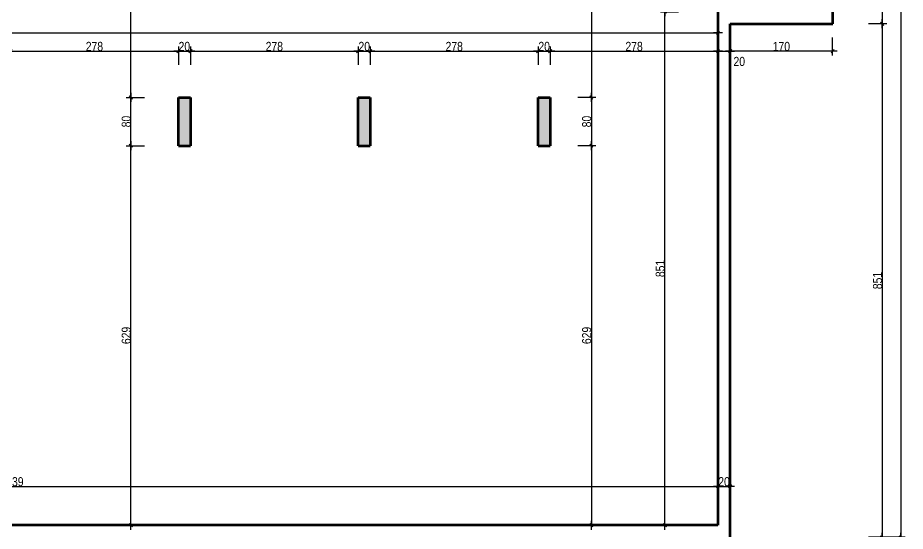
# Model space of a CAD drawing. Header units: centimetres. Extents: x 16433 to 114398, y -50094 to -12305.
# Drawn here: x 42936 to 44406, y -41224 to -40373 of the extents above; entities that cross this region are included whole.
import ezdxf

# ---------------------------------------------------------------- set-up
doc = ezdxf.new("R2010")
doc.units = ezdxf.units.CM
doc.header["$LTSCALE"] = 0.5
doc.layers.get('DEFPOINTS').update_dxf_attribs({"linetype": 'CONTINUOUS'})
for name, color, linetype in [('01_cote_gen', 4, 'CONTINUOUS'), ('01_poch_poteaux', 250, 'CONTINUOUS'), ('AA_COTES', 2, 'CONTINUOUS')]:
    doc.layers.add(name, color=color, linetype=linetype)
doc.layers.add('01_murs_coup', color=5, linetype='CONTINUOUS', lineweight=60)
doc.styles.add('STYLE2', font='ARIALN.TTF')
doc.dimstyles.new('JB50', dxfattribs={"dimscale": 0.1, "dimtxt": 150, "dimasz": 15, "dimexe": 0.1, "dimexo": 0.1, "dimgap": 0.09, "dimtad": 1, "dimdec": 1, "dimdsep": 46, "dimtxsty": 'STYLE2', "dimblk1": 'BOND_G', "dimblk2": 'BOND_D', "dimsah": 1, "dimcen": 1.5, "dimdle": 0.01, "dimse1": 1, "dimse2": 1, "dimclrd": 4, "dimclre": 2, "dimclrt": 6, "dimazin": 2, "dimtfac": 2.333333, "dimtdec": 1, "dimtix": 1, "dimtmove": 2, "dimatfit": 3, "dimldrblk": 'BOND_G', "dimfxl": 1, "dimtolj": 1, "dimtzin": 0, "dimarcsym": 0})

# ---------------------------------------------------------------- blocks, each defined once
blk = doc.blocks.new('BOND_G')
at = {"layer": 'AA_COTES', "color": 0}
for p, q in [((0, -5), (0, 15)), ((5, 0), (-5, 0)), ((1.77, 1.77), (-1.77, -1.77))]:
    blk.add_line(p, q, dxfattribs=at)
blk = doc.blocks.new('BOND_D')
at = {"layer": 'AA_COTES', "color": 0}
for p, q in [((5, 0), (-5, 0)), ((-1.77, -1.77), (1.77, 1.77)), ((0, 5), (0, -15))]:
    blk.add_line(p, q, dxfattribs=at)
blk = doc.blocks.new('*D2914')
at = {"layer": '01_cote_gen', "color": 4, "lineweight": -2, "transparency": 16777216}
blk.add_line((42925.4, -40427.9), (43200.4, -40427.9), dxfattribs=at)
at = {"layer": 'DEFPOINTS', "color": 0}
for p in [(43201.9, -40427.9), (42923.9, -40450.4), (43201.9, -40450.4)]:
    blk.add_point(p, dxfattribs=at)
at = {"layer": '01_cote_gen', "color": 4, "lineweight": -2, "transparency": 16777216, "xscale": 1.5, "yscale": 1.5, "zscale": 1.5, "rotation": 180}
blk.add_blockref('BOND_G', (42923.9, -40427.9), dxfattribs=at)
at = {"layer": '01_cote_gen', "color": 4, "lineweight": -2, "transparency": 16777216, "xscale": 1.5, "yscale": 1.5, "zscale": 1.5}
blk.add_blockref('BOND_D', (43201.9, -40427.9), dxfattribs=at)
at = {"layer": '01_cote_gen', "color": 6, "transparency": 16777216, "insert": (43062.9, -40420.2), "char_height": 15, "attachment_point": 5, "style": 'STYLE2'}
blk.add_mtext('\\A1;278', dxfattribs=at)
blk = doc.blocks.new('*D2915')
at = {"layer": '01_cote_gen', "color": 4, "lineweight": -2, "transparency": 16777216}
blk.add_line((43203.4, -40427.9), (43220.4, -40427.9), dxfattribs=at)
at = {"layer": 'DEFPOINTS', "color": 0}
for p in [(43221.9, -40427.9), (43201.9, -40450.4), (43221.9, -40450.4)]:
    blk.add_point(p, dxfattribs=at)
at = {"layer": '01_cote_gen', "color": 4, "lineweight": -2, "transparency": 16777216, "xscale": 1.5, "yscale": 1.5, "zscale": 1.5, "rotation": 180}
blk.add_blockref('BOND_G', (43201.9, -40427.9), dxfattribs=at)
at = {"layer": '01_cote_gen', "color": 4, "lineweight": -2, "transparency": 16777216, "xscale": 1.5, "yscale": 1.5, "zscale": 1.5}
blk.add_blockref('BOND_D', (43221.9, -40427.9), dxfattribs=at)
at = {"layer": '01_cote_gen', "color": 6, "transparency": 16777216, "insert": (43211.9, -40420.2), "char_height": 15, "attachment_point": 5, "style": 'STYLE2'}
blk.add_mtext('\\A1;20', dxfattribs=at)
blk = doc.blocks.new('*D2916')
at = {"layer": '01_cote_gen', "color": 4, "lineweight": -2, "transparency": 16777216}
blk.add_line((43223.4, -40427.9), (43498.4, -40427.9), dxfattribs=at)
at = {"layer": 'DEFPOINTS', "color": 0}
for p in [(43499.9, -40427.9), (43221.9, -40450.4), (43499.9, -40450.4)]:
    blk.add_point(p, dxfattribs=at)
at = {"layer": '01_cote_gen', "color": 4, "lineweight": -2, "transparency": 16777216, "xscale": 1.5, "yscale": 1.5, "zscale": 1.5, "rotation": 180}
blk.add_blockref('BOND_G', (43221.9, -40427.9), dxfattribs=at)
at = {"layer": '01_cote_gen', "color": 4, "lineweight": -2, "transparency": 16777216, "xscale": 1.5, "yscale": 1.5, "zscale": 1.5}
blk.add_blockref('BOND_D', (43499.9, -40427.9), dxfattribs=at)
at = {"layer": '01_cote_gen', "color": 6, "transparency": 16777216, "insert": (43360.9, -40420.2), "char_height": 15, "attachment_point": 5, "style": 'STYLE2'}
blk.add_mtext('\\A1;278', dxfattribs=at)
blk = doc.blocks.new('*D2917')
at = {"layer": '01_cote_gen', "color": 4, "lineweight": -2, "transparency": 16777216}
blk.add_line((43501.4, -40427.9), (43518.4, -40427.9), dxfattribs=at)
at = {"layer": 'DEFPOINTS', "color": 0}
for p in [(43519.9, -40427.9), (43499.9, -40450.4), (43519.9, -40450.4)]:
    blk.add_point(p, dxfattribs=at)
at = {"layer": '01_cote_gen', "color": 4, "lineweight": -2, "transparency": 16777216, "xscale": 1.5, "yscale": 1.5, "zscale": 1.5, "rotation": 180}
blk.add_blockref('BOND_G', (43499.9, -40427.9), dxfattribs=at)
at = {"layer": '01_cote_gen', "color": 4, "lineweight": -2, "transparency": 16777216, "xscale": 1.5, "yscale": 1.5, "zscale": 1.5}
blk.add_blockref('BOND_D', (43519.9, -40427.9), dxfattribs=at)
at = {"layer": '01_cote_gen', "color": 6, "transparency": 16777216, "insert": (43509.9, -40420.2), "char_height": 15, "attachment_point": 5, "style": 'STYLE2'}
blk.add_mtext('\\A1;20', dxfattribs=at)
blk = doc.blocks.new('*D2918')
at = {"layer": '01_cote_gen', "color": 4, "lineweight": -2, "transparency": 16777216}
blk.add_line((43521.4, -40427.9), (43796.4, -40427.9), dxfattribs=at)
at = {"layer": 'DEFPOINTS', "color": 0}
for p in [(43797.9, -40427.9), (43519.9, -40450.4), (43797.9, -40450.4)]:
    blk.add_point(p, dxfattribs=at)
at = {"layer": '01_cote_gen', "color": 4, "lineweight": -2, "transparency": 16777216, "xscale": 1.5, "yscale": 1.5, "zscale": 1.5, "rotation": 180}
blk.add_blockref('BOND_G', (43519.9, -40427.9), dxfattribs=at)
at = {"layer": '01_cote_gen', "color": 4, "lineweight": -2, "transparency": 16777216, "xscale": 1.5, "yscale": 1.5, "zscale": 1.5}
blk.add_blockref('BOND_D', (43797.9, -40427.9), dxfattribs=at)
at = {"layer": '01_cote_gen', "color": 6, "transparency": 16777216, "insert": (43658.9, -40420.2), "char_height": 15, "attachment_point": 5, "style": 'STYLE2'}
blk.add_mtext('\\A1;278', dxfattribs=at)
blk = doc.blocks.new('*D2919')
at = {"layer": '01_cote_gen', "color": 4, "lineweight": -2, "transparency": 16777216}
blk.add_line((43799.4, -40427.9), (43816.4, -40427.9), dxfattribs=at)
at = {"layer": 'DEFPOINTS', "color": 0}
for p in [(43817.9, -40427.9), (43797.9, -40450.4), (43817.9, -40450.4)]:
    blk.add_point(p, dxfattribs=at)
at = {"layer": '01_cote_gen', "color": 4, "lineweight": -2, "transparency": 16777216, "xscale": 1.5, "yscale": 1.5, "zscale": 1.5, "rotation": 180}
blk.add_blockref('BOND_G', (43797.9, -40427.9), dxfattribs=at)
at = {"layer": '01_cote_gen', "color": 4, "lineweight": -2, "transparency": 16777216, "xscale": 1.5, "yscale": 1.5, "zscale": 1.5}
blk.add_blockref('BOND_D', (43817.9, -40427.9), dxfattribs=at)
at = {"layer": '01_cote_gen', "color": 6, "transparency": 16777216, "insert": (43807.9, -40420.2), "char_height": 15, "attachment_point": 5, "style": 'STYLE2'}
blk.add_mtext('\\A1;20', dxfattribs=at)
blk = doc.blocks.new('*D2920')
at = {"layer": '01_cote_gen', "color": 4, "lineweight": -2, "transparency": 16777216}
blk.add_line((43819.4, -40427.9), (44094.4, -40427.9), dxfattribs=at)
at = {"layer": 'DEFPOINTS', "color": 0}
for p in [(44095.9, -40427.9), (43817.9, -40450.4), (44095.9, -40484.5)]:
    blk.add_point(p, dxfattribs=at)
at = {"layer": '01_cote_gen', "color": 4, "lineweight": -2, "transparency": 16777216, "xscale": 1.5, "yscale": 1.5, "zscale": 1.5, "rotation": 180}
blk.add_blockref('BOND_G', (43817.9, -40427.9), dxfattribs=at)
at = {"layer": '01_cote_gen', "color": 4, "lineweight": -2, "transparency": 16777216, "xscale": 1.5, "yscale": 1.5, "zscale": 1.5}
blk.add_blockref('BOND_D', (44095.9, -40427.9), dxfattribs=at)
at = {"layer": '01_cote_gen', "color": 6, "transparency": 16777216, "insert": (43956.9, -40420.2), "char_height": 15, "attachment_point": 5, "style": 'STYLE2'}
blk.add_mtext('\\A1;278', dxfattribs=at)
blk = doc.blocks.new('*D2921')
at = {"layer": '01_cote_gen', "color": 4, "lineweight": -2, "transparency": 16777216}
blk.add_line((44097.4, -40427.9), (44114.4, -40427.9), dxfattribs=at)
at = {"layer": 'DEFPOINTS', "color": 0}
for p in [(44115.9, -40427.9), (44095.9, -40484.5), (44115.9, -40509.5)]:
    blk.add_point(p, dxfattribs=at)
at = {"layer": '01_cote_gen', "color": 4, "lineweight": -2, "transparency": 16777216, "xscale": 1.5, "yscale": 1.5, "zscale": 1.5, "rotation": 180}
blk.add_blockref('BOND_G', (44095.9, -40427.9), dxfattribs=at)
at = {"layer": '01_cote_gen', "color": 4, "lineweight": -2, "transparency": 16777216, "xscale": 1.5, "yscale": 1.5, "zscale": 1.5}
blk.add_blockref('BOND_D', (44115.9, -40427.9), dxfattribs=at)
at = {"layer": '01_cote_gen', "color": 6, "transparency": 16777216, "insert": (44131.1, -40445.1), "char_height": 15, "attachment_point": 5, "style": 'STYLE2'}
blk.add_mtext('\\A1;20', dxfattribs=at)
blk = doc.blocks.new('*D2929')
at = {"layer": '01_cote_gen', "color": 4, "lineweight": -2, "transparency": 16777216}
blk.add_line((41758.4, -41149.2), (44094.4, -41149.2), dxfattribs=at)
at = {"layer": 'DEFPOINTS', "color": 0}
for p in [(44095.9, -41089.2), (41756.9, -41135.2), (44095.9, -41149.2)]:
    blk.add_point(p, dxfattribs=at)
at = {"layer": '01_cote_gen', "color": 4, "lineweight": -2, "transparency": 16777216, "xscale": 1.5, "yscale": 1.5, "zscale": 1.5, "rotation": 180}
blk.add_blockref('BOND_G', (41756.9, -41149.2), dxfattribs=at)
at = {"layer": '01_cote_gen', "color": 4, "lineweight": -2, "transparency": 16777216, "xscale": 1.5, "yscale": 1.5, "zscale": 1.5}
blk.add_blockref('BOND_D', (44095.9, -41149.2), dxfattribs=at)
at = {"layer": '01_cote_gen', "color": 6, "transparency": 16777216, "insert": (42926.4, -41141.6), "char_height": 15, "attachment_point": 5, "style": 'STYLE2'}
blk.add_mtext('\\A1;2339', dxfattribs=at)
blk = doc.blocks.new('*D2930')
at = {"layer": '01_cote_gen', "color": 4, "lineweight": -2, "transparency": 16777216}
blk.add_line((44097.4, -41149.2), (44114.4, -41149.2), dxfattribs=at)
at = {"layer": 'DEFPOINTS', "color": 0}
for p in [(44095.9, -41089.2), (44115.9, -41089.2), (44115.9, -41149.2)]:
    blk.add_point(p, dxfattribs=at)
at = {"layer": '01_cote_gen', "color": 4, "lineweight": -2, "transparency": 16777216, "xscale": 1.5, "yscale": 1.5, "zscale": 1.5, "rotation": 180}
blk.add_blockref('BOND_G', (44095.9, -41149.2), dxfattribs=at)
at = {"layer": '01_cote_gen', "color": 4, "lineweight": -2, "transparency": 16777216, "xscale": 1.5, "yscale": 1.5, "zscale": 1.5}
blk.add_blockref('BOND_D', (44115.9, -41149.2), dxfattribs=at)
at = {"layer": '01_cote_gen', "color": 6, "transparency": 16777216, "insert": (44105.9, -41141.6), "char_height": 15, "attachment_point": 5, "style": 'STYLE2'}
blk.add_mtext('\\A1;20', dxfattribs=at)
blk = doc.blocks.new('*D2940')
at = {"layer": '01_cote_gen', "color": 4, "lineweight": -2, "transparency": 16777216}
blk.add_line((41390.4, -40397.6), (44094.4, -40397.6), dxfattribs=at)
at = {"layer": 'DEFPOINTS', "color": 0}
for p in [(44095.9, -40397.6), (44095.9, -40420.4), (41388.9, -40450.4)]:
    blk.add_point(p, dxfattribs=at)
at = {"layer": '01_cote_gen', "color": 4, "lineweight": -2, "transparency": 16777216, "xscale": 1.5, "yscale": 1.5, "zscale": 1.5, "rotation": 180}
blk.add_blockref('BOND_G', (41388.9, -40397.6), dxfattribs=at)
at = {"layer": '01_cote_gen', "color": 4, "lineweight": -2, "transparency": 16777216, "xscale": 1.5, "yscale": 1.5, "zscale": 1.5}
blk.add_blockref('BOND_D', (44095.9, -40397.6), dxfattribs=at)
at = {"layer": '01_cote_gen', "color": 6, "transparency": 16777216, "insert": (42742.4, -40389.9), "char_height": 15, "attachment_point": 5, "style": 'STYLE2'}
blk.add_mtext('\\A1;2707', dxfattribs=at)
blk = doc.blocks.new('*D2941')
at = {"layer": '01_cote_gen', "color": 4, "lineweight": -2, "transparency": 16777216}
blk.add_line((44284.3, -40427.9), (44117.4, -40427.9), dxfattribs=at)
at = {"layer": 'DEFPOINTS', "color": 0}
for p in [(44285.8, -40362.2), (44115.9, -40404.8), (44115.9, -40427.9)]:
    blk.add_point(p, dxfattribs=at)
at = {"layer": '01_cote_gen', "color": 4, "lineweight": -2, "transparency": 16777216, "xscale": 1.5, "yscale": 1.5, "zscale": 1.5, "rotation": 180}
blk.add_blockref('BOND_D', (44115.9, -40427.9), dxfattribs=at)
at = {"layer": '01_cote_gen', "color": 4, "lineweight": -2, "transparency": 16777216, "xscale": 1.5, "yscale": 1.5, "zscale": 1.5}
blk.add_blockref('BOND_G', (44285.8, -40427.9), dxfattribs=at)
at = {"layer": '01_cote_gen', "color": 6, "transparency": 16777216, "insert": (44200.9, -40420.2), "char_height": 15, "attachment_point": 5, "style": 'STYLE2'}
blk.add_mtext('\\A1;170', dxfattribs=at)
blk = doc.blocks.new('*D2968')
at = {"layer": '01_cote_gen', "color": 4, "lineweight": -2, "transparency": 16777216}
blk.add_line((44367.8, -39019.1), (44367.8, -40381.1), dxfattribs=at)
at = {"layer": 'DEFPOINTS', "color": 0}
for p in [(44285.8, -39017.6), (44285.8, -40382.6), (44367.8, -40382.6)]:
    blk.add_point(p, dxfattribs=at)
at = {"layer": '01_cote_gen', "color": 4, "lineweight": -2, "transparency": 16777216, "xscale": 1.5, "yscale": 1.5, "zscale": 1.5}
for name, p, rotation in [('BOND_G', (44367.8, -39017.6), 90), ('BOND_D', (44367.8, -40382.6), 270)]:
    blk.add_blockref(name, p, dxfattribs=dict(at, rotation=rotation))
at = {"layer": '01_cote_gen', "color": 6, "transparency": 16777216, "insert": (44360.2, -39700.1), "char_height": 15, "attachment_point": 5, "rotation": 90, "style": 'STYLE2'}
blk.add_mtext('\\A1;1365', dxfattribs=at)
blk = doc.blocks.new('*D2969')
at = {"layer": '01_cote_gen', "color": 4, "lineweight": -2, "transparency": 16777216}
blk.add_line((44367.8, -40384.1), (44367.8, -41232.1), dxfattribs=at)
at = {"layer": 'DEFPOINTS', "color": 0}
for p in [(44285.8, -40382.6), (44115.9, -41233.6), (44367.8, -41233.6)]:
    blk.add_point(p, dxfattribs=at)
at = {"layer": '01_cote_gen', "color": 4, "lineweight": -2, "transparency": 16777216, "xscale": 1.5, "yscale": 1.5, "zscale": 1.5}
for name, p, rotation in [('BOND_G', (44367.8, -40382.6), 90), ('BOND_D', (44367.8, -41233.6), 270)]:
    blk.add_blockref(name, p, dxfattribs=dict(at, rotation=rotation))
at = {"layer": '01_cote_gen', "color": 6, "transparency": 16777216, "insert": (44360.2, -40808.1), "char_height": 15, "attachment_point": 5, "rotation": 90, "style": 'STYLE2'}
blk.add_mtext('\\A1;851', dxfattribs=at)
blk = doc.blocks.new('*D2970')
at = {"layer": '01_cote_gen', "color": 4, "lineweight": -2, "transparency": 16777216}
blk.add_line((44398.6, -39019.1), (44398.6, -41232.1), dxfattribs=at)
at = {"layer": 'DEFPOINTS', "color": 0}
for p in [(44196.2, -39017.6), (44345.3, -41233.6), (44398.6, -41233.6)]:
    blk.add_point(p, dxfattribs=at)
at = {"layer": '01_cote_gen', "color": 4, "lineweight": -2, "transparency": 16777216, "xscale": 1.5, "yscale": 1.5, "zscale": 1.5}
for name, p, rotation in [('BOND_G', (44398.6, -39017.6), 90), ('BOND_D', (44398.6, -41233.6), 270)]:
    blk.add_blockref(name, p, dxfattribs=dict(at, rotation=rotation))
at = {"layer": '01_cote_gen', "color": 6, "transparency": 16777216, "insert": (44390.9, -40125.6), "char_height": 15, "attachment_point": 5, "rotation": 90, "style": 'STYLE2'}
blk.add_mtext('\\A1;2216', dxfattribs=at)
blk = doc.blocks.new('*D3028')
at = {"layer": '01_cote_gen', "color": 4, "lineweight": -2, "transparency": 16777216}
blk.add_line((43123.2, -40583.1), (43123.2, -40506.1), dxfattribs=at)
at = {"layer": 'DEFPOINTS', "color": 0}
for p in [(43123.2, -40504.6), (43221.9, -40504.6), (43201.9, -40584.6)]:
    blk.add_point(p, dxfattribs=at)
at = {"layer": '01_cote_gen', "color": 4, "lineweight": -2, "transparency": 16777216, "xscale": 1.5, "yscale": 1.5, "zscale": 1.5}
for name, p, rotation in [('BOND_D', (43123.2, -40504.6), 90), ('BOND_G', (43123.2, -40584.6), 270)]:
    blk.add_blockref(name, p, dxfattribs=dict(at, rotation=rotation))
at = {"layer": '01_cote_gen', "color": 6, "transparency": 16777216, "insert": (43115.6, -40544.6), "char_height": 15, "attachment_point": 5, "rotation": 90, "style": 'STYLE2'}
blk.add_mtext('\\A1;80', dxfattribs=at)
blk = doc.blocks.new('*D3029')
at = {"layer": '01_cote_gen', "color": 4, "lineweight": -2, "transparency": 16777216}
blk.add_line((43123.2, -40503.1), (43123.2, -39949.1), dxfattribs=at)
at = {"layer": 'DEFPOINTS', "color": 0}
for p in [(43123.2, -39947.6), (43231.9, -39947.6), (43145.7, -40504.6)]:
    blk.add_point(p, dxfattribs=at)
at = {"layer": '01_cote_gen', "color": 4, "lineweight": -2, "transparency": 16777216, "xscale": 1.5, "yscale": 1.5, "zscale": 1.5}
for name, p, rotation in [('BOND_D', (43123.2, -39947.6), 90), ('BOND_G', (43123.2, -40504.6), 270)]:
    blk.add_blockref(name, p, dxfattribs=dict(at, rotation=rotation))
at = {"layer": '01_cote_gen', "color": 6, "transparency": 16777216, "insert": (43115.6, -40226.1), "char_height": 15, "attachment_point": 5, "rotation": 90, "style": 'STYLE2'}
blk.add_mtext('\\A1;557', dxfattribs=at)
blk = doc.blocks.new('*D3034')
at = {"layer": '01_cote_gen', "color": 4, "lineweight": -2, "transparency": 16777216}
blk.add_line((43886.1, -39949.1), (43886.1, -40503.1), dxfattribs=at)
at = {"layer": 'DEFPOINTS', "color": 0}
for p in [(43825.9, -39947.6), (43825.9, -40504.6), (43886.1, -40504.6)]:
    blk.add_point(p, dxfattribs=at)
at = {"layer": '01_cote_gen', "color": 4, "lineweight": -2, "transparency": 16777216, "xscale": 1.5, "yscale": 1.5, "zscale": 1.5}
for name, p, rotation in [('BOND_G', (43886.1, -39947.6), 90), ('BOND_D', (43886.1, -40504.6), 270)]:
    blk.add_blockref(name, p, dxfattribs=dict(at, rotation=rotation))
at = {"layer": '01_cote_gen', "color": 6, "transparency": 16777216, "insert": (43878.5, -40226.1), "char_height": 15, "attachment_point": 5, "rotation": 90, "style": 'STYLE2'}
blk.add_mtext('\\A1;557', dxfattribs=at)
blk = doc.blocks.new('*D3035')
at = {"layer": '01_cote_gen', "color": 4, "lineweight": -2, "transparency": 16777216}
blk.add_line((43886.1, -40506.1), (43886.1, -40583.1), dxfattribs=at)
at = {"layer": 'DEFPOINTS', "color": 0}
for p in [(43825.9, -40504.6), (43825.9, -40584.6), (43886.1, -40584.6)]:
    blk.add_point(p, dxfattribs=at)
at = {"layer": '01_cote_gen', "color": 4, "lineweight": -2, "transparency": 16777216, "xscale": 1.5, "yscale": 1.5, "zscale": 1.5}
for name, p, rotation in [('BOND_G', (43886.1, -40504.6), 90), ('BOND_D', (43886.1, -40584.6), 270)]:
    blk.add_blockref(name, p, dxfattribs=dict(at, rotation=rotation))
at = {"layer": '01_cote_gen', "color": 6, "transparency": 16777216, "insert": (43878.4, -40544.6), "char_height": 15, "attachment_point": 5, "rotation": 90, "style": 'STYLE2'}
blk.add_mtext('\\A1;80', dxfattribs=at)
blk = doc.blocks.new('*D3036')
at = {"layer": '01_cote_gen', "color": 4, "lineweight": -2, "transparency": 16777216}
blk.add_line((43886.1, -40586.1), (43886.1, -41212.1), dxfattribs=at)
at = {"layer": 'DEFPOINTS', "color": 0}
for p in [(43825.9, -40584.6), (43879.3, -41213.6), (43886.1, -41213.6)]:
    blk.add_point(p, dxfattribs=at)
at = {"layer": '01_cote_gen', "color": 4, "lineweight": -2, "transparency": 16777216, "xscale": 1.5, "yscale": 1.5, "zscale": 1.5}
for name, p, rotation in [('BOND_G', (43886.1, -40584.6), 90), ('BOND_D', (43886.1, -41213.6), 270)]:
    blk.add_blockref(name, p, dxfattribs=dict(at, rotation=rotation))
at = {"layer": '01_cote_gen', "color": 6, "transparency": 16777216, "insert": (43878.4, -40899.1), "char_height": 15, "attachment_point": 5, "rotation": 90, "style": 'STYLE2'}
blk.add_mtext('\\A1;629', dxfattribs=at)
blk = doc.blocks.new('*D3037')
at = {"layer": '01_cote_gen', "color": 4, "lineweight": -2, "transparency": 16777216}
blk.add_line((43123.2, -41212.1), (43123.2, -40586.1), dxfattribs=at)
at = {"layer": 'DEFPOINTS', "color": 0}
for p in [(43123.2, -40584.6), (43145.7, -40584.6), (43213.4, -41213.6)]:
    blk.add_point(p, dxfattribs=at)
at = {"layer": '01_cote_gen', "color": 4, "lineweight": -2, "transparency": 16777216, "xscale": 1.5, "yscale": 1.5, "zscale": 1.5}
for name, p, rotation in [('BOND_D', (43123.2, -40584.6), 90), ('BOND_G', (43123.2, -41213.6), 270)]:
    blk.add_blockref(name, p, dxfattribs=dict(at, rotation=rotation))
at = {"layer": '01_cote_gen', "color": 6, "transparency": 16777216, "insert": (43115.6, -40899.1), "char_height": 15, "attachment_point": 5, "rotation": 90, "style": 'STYLE2'}
blk.add_mtext('\\A1;629', dxfattribs=at)
blk = doc.blocks.new('*D3038')
at = {"layer": '01_cote_gen', "color": 4, "lineweight": -2, "transparency": 16777216}
blk.add_line((44007.9, -41212.1), (44007.9, -40364.1), dxfattribs=at)
at = {"layer": 'DEFPOINTS', "color": 0}
for p in [(44007.9, -40362.6), (44095.9, -40362.6), (44095.9, -41213.6)]:
    blk.add_point(p, dxfattribs=at)
at = {"layer": '01_cote_gen', "color": 4, "lineweight": -2, "transparency": 16777216, "xscale": 1.5, "yscale": 1.5, "zscale": 1.5}
for name, p, rotation in [('BOND_D', (44007.9, -40362.6), 90), ('BOND_G', (44007.9, -41213.6), 270)]:
    blk.add_blockref(name, p, dxfattribs=dict(at, rotation=rotation))
at = {"layer": '01_cote_gen', "color": 6, "transparency": 16777216, "insert": (44000.2, -40788.1), "char_height": 15, "attachment_point": 5, "rotation": 90, "style": 'STYLE2'}
blk.add_mtext('\\A1;851', dxfattribs=at)

msp = doc.modelspace()

# ---------------------------------------------------------------- hatches: boundary and pattern name
at = {"layer": '01_poch_poteaux', "ltscale": 2}
h = msp.add_hatch(color=256, dxfattribs=at)
h.dxf.hatch_style = 1
h.paths.add_polyline_path([(43221.891, -40504.6), (43201.891, -40504.6), (43201.891, -40584.6), (43221.891, -40584.6)])
h.paths.add_polyline_path([(43519.894, -40504.6), (43499.894, -40504.6), (43499.894, -40584.6), (43519.894, -40584.6)])
h.paths.add_polyline_path([(43817.891, -40504.6), (43797.891, -40504.6), (43797.891, -40584.6), (43817.891, -40584.6)])

# ---------------------------------------------------------------- linework, layer by layer
at = {"layer": '01_murs_coup'}
for p, q in [((44285.849, -40382.58), (44285.849, -39017.616)), ((44095.853, -40362.58), (44095.853, -41213.6)), ((44115.853, -41233.6), (44115.853, -40382.58)), ((44115.853, -40382.58), (44285.849, -40382.58)), ((43201.891, -40504.6), (43221.891, -40504.6)), ((43201.891, -40584.6), (43201.891, -40504.6)), ((43221.891, -40504.6), (43221.891, -40584.6)), ((43499.894, -40504.6), (43519.894, -40504.6)), ((43499.894, -40584.6), (43499.894, -40504.6)), ((43519.894, -40504.6), (43519.894, -40584.6)), ((43797.891, -40504.6), (43817.891, -40504.6)), ((43797.891, -40584.6), (43797.891, -40504.6)), ((43817.891, -40504.6), (43817.891, -40584.6)), ((43201.891, -40584.6), (43221.891, -40584.6)), ((43499.894, -40584.6), (43519.894, -40584.6)), ((43797.891, -40584.6), (43817.891, -40584.6)), ((44095.853, -41213.6), (41756.89, -41213.6))]:
    msp.add_line(p, q, dxfattribs=at)

# ---------------------------------------------------------------- dimensions: what is measured, and where the dimension line sits
at = {"layer": '01_cote_gen'}
for base, p1, p2, picture, middle in [((44398.564, -41233.6), (44196.181, -39017.616), (44345.322, -41233.6), '*D2970', (44390.896, -40125.608)), ((44367.822, -40382.58), (44285.849, -39017.616), (44285.849, -40382.58), '*D2968', (44360.155, -39700.098)), ((43123.244, -39947.622), (43145.744, -40504.6), (43231.853, -39947.622), '*D3029', (43115.607, -40226.111)), ((43886.108, -40504.6), (43825.853, -39947.622), (43825.853, -40504.6), '*D3034', (43878.471, -40226.111)), ((44007.868, -40362.58), (44095.853, -41213.6), (44095.853, -40362.58), '*D3038', (44000.2, -40788.09)), ((44367.822, -41233.6), (44285.849, -40382.58), (44115.853, -41233.6), '*D2969', (44360.155, -40808.09)), ((43123.244, -40504.6), (43201.891, -40584.6), (43221.891, -40504.6), '*D3028', (43115.577, -40544.6)), ((43886.108, -40584.6), (43825.853, -40504.6), (43825.853, -40584.6), '*D3035', (43878.44, -40544.6)), ((43123.244, -40584.6), (43213.424, -41213.6), (43145.744, -40584.6), '*D3037', (43115.577, -40899.1)), ((43886.108, -41213.6), (43825.853, -40584.6), (43879.305, -41213.6), '*D3036', (43878.44, -40899.1))]:
    dim = msp.add_linear_dim(base=base, p1=p1, p2=p2, angle=90, dimstyle='JB50', dxfattribs=at)
    dim.commit()
    dim.dimension.update_dxf_attribs({"geometry": picture, "text_midpoint": middle})
for base, p1, p2, picture, middle in [((44115.853, -40427.902), (44285.849, -40362.222), (44115.853, -40404.812), '*D2941', (44200.851, -40420.234)), ((44095.853, -40397.553), (41388.896, -40450.402), (44095.853, -40420.402), '*D2940', (42742.375, -40389.885)), ((43201.891, -40427.902), (42923.891, -40450.402), (43201.891, -40450.402), '*D2914', (43062.891, -40420.234)), ((43221.891, -40427.902), (43201.891, -40450.402), (43221.891, -40450.402), '*D2915', (43211.891, -40420.234)), ((43499.894, -40427.902), (43221.891, -40450.402), (43499.894, -40450.402), '*D2916', (43360.892, -40420.234)), ((43519.894, -40427.902), (43499.894, -40450.402), (43519.894, -40450.402), '*D2917', (43509.894, -40420.234)), ((43797.891, -40427.902), (43519.894, -40450.402), (43797.891, -40450.402), '*D2918', (43658.892, -40420.234)), ((43817.891, -40427.902), (43797.891, -40450.402), (43817.891, -40450.402), '*D2919', (43807.891, -40420.234)), ((44095.853, -40427.902), (43817.891, -40450.402), (44095.853, -40484.502), '*D2920', (43956.872, -40420.234)), ((44095.853, -41149.221), (41756.89, -41135.223), (44095.853, -41089.206), '*D2929', (42926.372, -41141.553)), ((44115.853, -41149.221), (44095.853, -41089.206), (44115.853, -41089.206), '*D2930', (44105.853, -41141.553))]:
    dim = msp.add_linear_dim(base=base, p1=p1, p2=p2, dimstyle='JB50', dxfattribs=at)
    dim.commit()
    dim.dimension.update_dxf_attribs({"geometry": picture, "text_midpoint": middle})
dim = msp.add_linear_dim(base=(44115.853, -40427.902), p1=(44095.853, -40484.502), p2=(44115.853, -40509.472), dimstyle='JB50', dxfattribs=at)
dim.commit()
dim.dimension.update_dxf_attribs({"geometry": '*D2921', "text_midpoint": (44131.074, -40445.064), "dimtype": 160})

doc.saveas('drawing.dxf')
